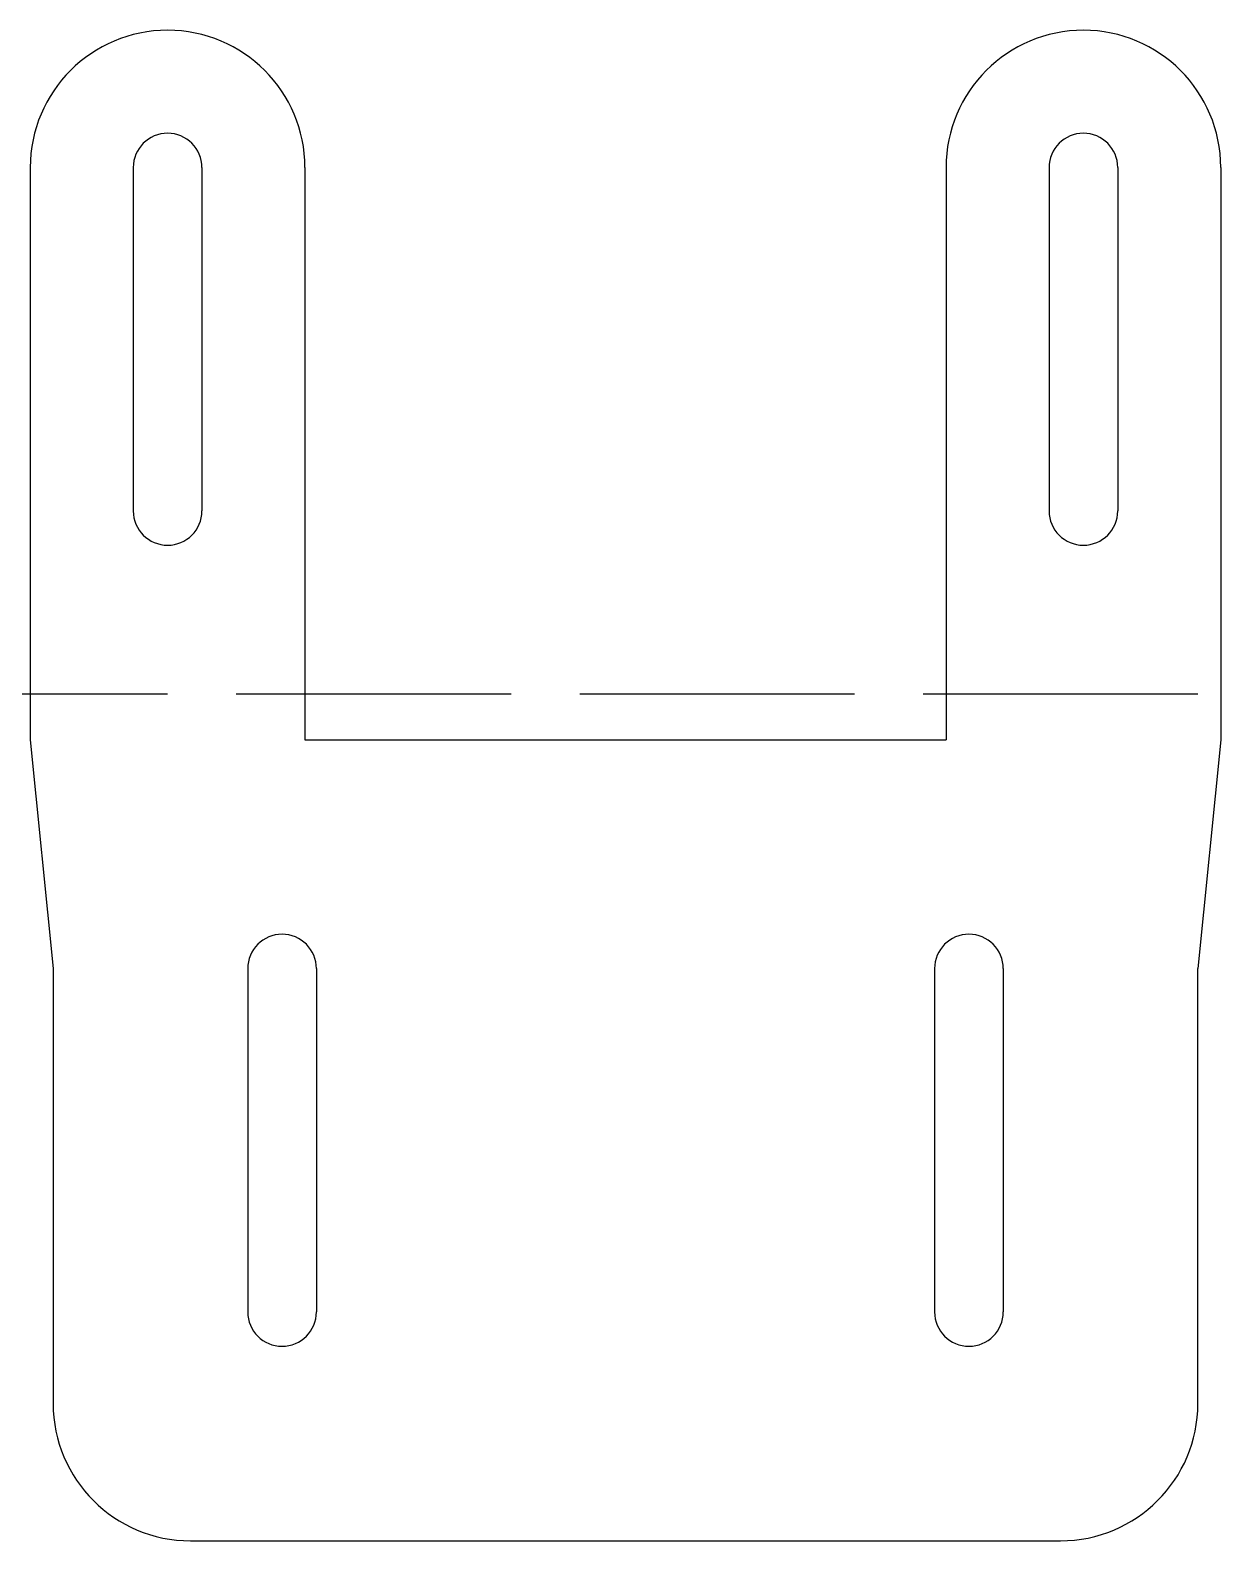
# Model space of a CAD drawing. Header units: inches. Extents: x 59 to 111, y 90.8 to 156.8.
import ezdxf

# ---------------------------------------------------------------- set-up
doc = ezdxf.new("R2010")
doc.units = ezdxf.units.IN
doc.header["$MEASUREMENT"] = 0
doc.linetypes.add('ACAD_ISO02W100', pattern=[15, 12, -3])
doc.layers.add('1', color=7, linetype='Continuous')
doc.layers.add('2', color=1, linetype='ACAD_ISO02W100')

msp = doc.modelspace()

# ---------------------------------------------------------------- linework, layer by layer
at = {"layer": '1'}
for p, q in [((58.981, 150.835), (58.981, 125.835)), ((63.481, 150.835), (63.481, 135.835)), ((66.481, 150.835), (66.481, 135.835)), ((70.981, 150.835), (70.981, 125.835)), ((98.981, 150.835), (98.981, 125.835)), ((103.481, 150.835), (103.481, 135.835)), ((106.481, 150.835), (106.481, 135.835)), ((110.981, 150.835), (110.981, 125.835)), ((58.981, 125.835), (59.981, 115.835)), ((70.981, 125.835), (98.981, 125.835)), ((110.981, 125.835), (109.981, 115.835)), ((59.981, 115.835), (59.981, 96.835)), ((68.481, 115.835), (68.481, 100.835)), ((71.481, 115.835), (71.481, 100.835)), ((98.481, 115.835), (98.481, 100.835)), ((101.481, 115.835), (101.481, 100.835)), ((109.981, 96.835), (109.981, 115.835)), ((65.981, 90.835), (103.981, 90.835))]:
    msp.add_line(p, q, dxfattribs=at)
for centre, radius, start, end in [((64.981, 150.835), 6, 0, 180), ((104.981, 150.835), 6, 0, 180), ((64.981, 150.835), 1.5, 0, 180), ((104.981, 150.835), 1.5, 0, 180), ((64.981, 135.835), 1.5, 180, 0), ((104.981, 135.835), 1.5, 180, 0), ((69.981, 115.835), 1.5, 0, 180), ((99.981, 115.835), 1.5, 0, 180), ((69.981, 100.835), 1.5, 180, 0), ((99.981, 100.835), 1.5, 180, 0), ((65.981, 96.835), 6, 180, 270), ((103.981, 96.835), 6, 270, 0)]:
    msp.add_arc(centre, radius, start, end, dxfattribs=at)
at = {"layer": '2'}
msp.add_xline((69.981, 127.835), (1, 0), dxfattribs=at)

doc.saveas('drawing.dxf')
